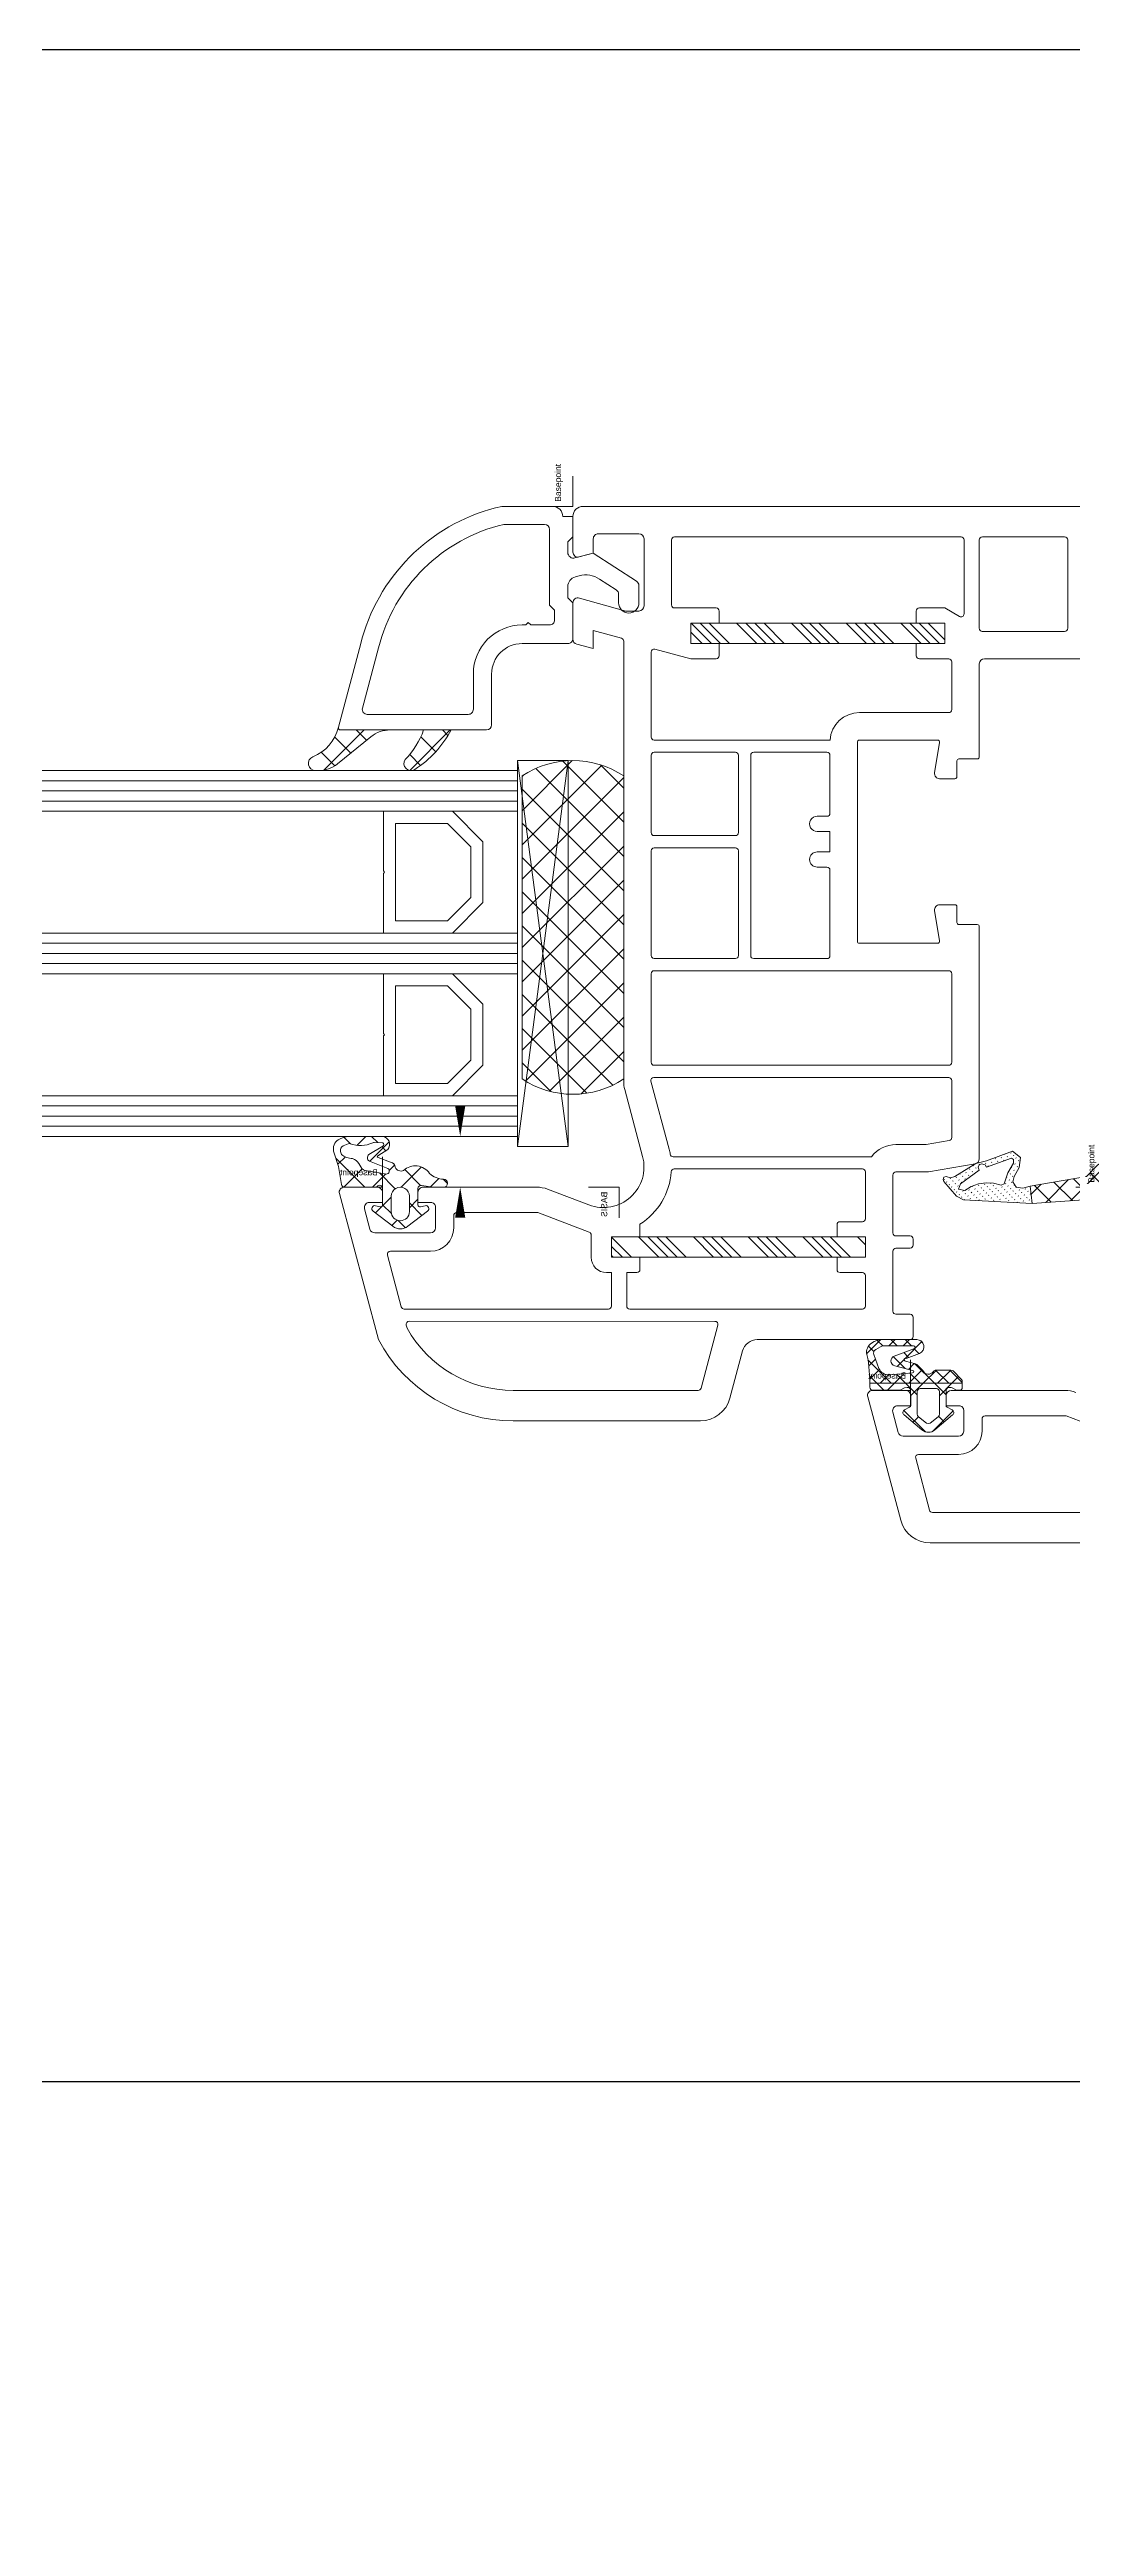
# Model space of a CAD drawing. Header units: millimetres. Extents: x 2258 to 5600, y 711 to 2563.
# Drawn here: x 2882.51 to 2886.4, y 2002.25 to 2011.66 of the extents above; entities that cross this region are included whole.
import ezdxf

# ---------------------------------------------------------------- set-up
doc = ezdxf.new("R2010")
doc.units = ezdxf.units.MM
for name, color, linetype, lineweight in [('PQI-A-IN-ELEV', 245, 'Continuous', 9), ('PQI-A-IN-FURN', 39, 'Continuous', 13), ('PQI-A-WIN', 140, 'Continuous', 13), ('WAL', 7, 'Continuous', 30)]:
    doc.layers.add(name, color=color, linetype=linetype, lineweight=lineweight)
doc.styles.get("Standard").update_dxf_attribs({"font": 'arial.ttf'})
doc.dimstyles.new('SCHUECO', dxfattribs={"dimtxt": 4, "dimasz": 3, "dimexe": 0.18, "dimexo": 0.0625, "dimgap": 2, "dimtad": 0, "dimdec": 0, "dimzin": 0, "dimdsep": 46, "dimtxsty": 'Standard', "dimcen": 0.09, "dimadec": 0, "dimazin": 0, "dimtfac": 1, "dimtdec": 0, "dimtofl": 0, "dimtmove": 0, "dimatfit": 3, "dimfxl": 1, "dimtolj": 1, "dimtzin": 0, "dimarcsym": 0})
pattern_1 = [(135, (-4.599427157802303, -2.000253202709217), (1.414213562373095, 1.414213562373094), []), (44.99999999999997, (-4.599427157802303, -2.000253202709217), (1.414213562373095, -1.414213562373095), [])]

# ---------------------------------------------------------------- blocks, each defined once
blk = doc.blocks.new('BASEPOINT')
for p, q in [((0.0001424139276124947, -6.579969547004794e-08), (0.0001424139276124947, 2.998156919277449)), ((-7.890404418731123e-08, 0.0005381883725030789), (2.956911949821283, 0.0005381883725030789))]:
    blk.add_line(p, q)
blk.add_text('Basepoint', height=0.6).set_placement((0.4501424139276011, 1.169999934200292))
blk = doc.blocks.new('PRJ_INSERT_77_593613123138', base_point=(370.0591615602781, 296.904111493457))
h = blk.add_hatch()
h.set_pattern_fill('ACAD_ISO07W100', color=256, scale=0.1, angle=45, style=0)
h.set_pattern_definition([(45.00000000000001, (96.33290821566521, -202.4814861769743), (0.3535533905932738, -0.3535533905932737), [0.05, -0.3])])
h.paths.add_polyline_path([(370.2626288746902, 307.2572055504933), (370.3826278046902, 306.9672046304934), (371.4626296346902, 306.5772052504933), (372.4226287246902, 306.0372043304934), (372.7726271946902, 306.0272021904933), (372.9026282646902, 306.2272067704934), (372.0326293346902, 308.7072025004933), (372.2526267346902, 308.8172031104933), (372.3726294846903, 309.1872058604933), (372.2526267346902, 309.3972049404933), (372.0326293346902, 309.5072055504933), (371.7226279546902, 309.4172092104934), (370.4026282646902, 311.2372012804934), (369.8526290246903, 311.4372058604934), (369.7226279546902, 310.8272052504934), (370.1226294846903, 310.1872058604934), (370.3826278046902, 309.4872012804933), (370.4926284146902, 308.7372012804933), (370.4526275046902, 307.9872012804933)], flags=16)
h.paths.add_polyline_path([(370.5926268946902, 306.0872073804933), (370.0526297946902, 305.7572055504933), (369.9726279546902, 305.1272006704933), (370.1626265846902, 304.3872028004934), (368.4726279546902, 304.1872058604933), (368.8226264346902, 310.9472079904934), (369.1726287246902, 311.6572070804933), (370.6226294846903, 312.8972049404934), (370.8026297946902, 312.9672046304934), (371.0326293346902, 312.8872028004933), (371.1226294846903, 312.6472049404934), (370.9926284146902, 312.2372012804934), (371.1126273446902, 311.7972064704933), (372.3826278046902, 309.7572055504933), (372.6426299446903, 308.6872058604933), (373.5926268946902, 306.1372028004934), (372.9926284146902, 305.3472018904934), (372.0026267346902, 305.4772067704934), (371.1226294846903, 305.9672046304934)])
h = blk.add_hatch()
h.set_pattern_fill('ANSI37', color=256, scale=0.5, style=0)
h.set_pattern_definition([(45.00000000000001, (96.33290821566521, -202.4814861769743), (1.122532015133644, -1.122532015133644), []), (315, (96.33290821566521, -202.4814861769743), (-1.122532015133644, -1.122532015133644), [])])
edge = h.paths.add_edge_path()
edge.add_arc((364.2139190631738, 297.402952210202), 0.4999999999999765, 120.8947328406612, 276.9882955879087)
edge.add_line((364.2747523546797, 296.9066666969694), (365.8291620202781, 297.0972018904934))
edge.add_line((365.8291620202781, 297.0972018904934), (366.0591615602781, 296.9372058604933))
edge.add_line((366.0591615602781, 296.9372058604933), (366.0591615602781, 295.5872073804933))
edge.add_line((366.0591615602781, 295.5872073804933), (365.9691614102782, 295.3772044804933))
edge.add_line((365.9691614102782, 295.3772044804933), (365.3991617102781, 294.9572025004933))
edge.add_line((365.3991617102781, 294.9572025004933), (365.3091615602781, 294.7272067704934))
edge.add_line((365.3091615602781, 294.7272067704934), (365.3691610302782, 294.5572047904934))
edge.add_line((365.3691610302782, 294.5572047904934), (365.4191621702781, 294.5072055504933))
edge.add_line((365.4191621702781, 294.5072055504933), (367.4191621702781, 292.8372073804933))
edge.add_line((367.4191621702781, 292.8372073804933), (368.6991609502782, 292.8372073804933))
edge.add_line((368.6991609502782, 292.8372073804933), (370.6991609502782, 294.5072055504933))
edge.add_line((370.6991609502782, 294.5072055504933), (370.8091615602781, 294.7272067704934))
edge.add_line((370.8091615602781, 294.7272067704934), (370.7191614102782, 294.9572025004933))
edge.add_line((370.7191614102782, 294.9572025004933), (370.1491617102781, 295.3772044804933))
edge.add_line((370.1491617102781, 295.3772044804933), (370.0591615602781, 295.5872073804933))
edge.add_line((370.0591615602781, 295.5872073804933), (370.0591615602781, 296.9372058604933))
edge.add_line((370.0591615602781, 296.9372058604933), (370.2891611002781, 297.0972018904934))
edge.add_line((370.2891611002781, 297.0972018904934), (371.8341112121234, 296.9078259892771))
edge.add_arc((371.894944577482, 297.404111493457), 0.5000000000000268, 263.0116958858569, 406.2845243053848)
edge.add_line((372.2404834077912, 297.7655017489269), (371.1091608002781, 298.8472018904934))
edge.add_line((371.1091608002781, 298.8472018904934), (370.1626265846902, 304.3872028004934))
edge.add_line((370.1626265846902, 304.3872028004934), (368.4726279546902, 304.1872058604933))
edge.add_line((368.4726279546902, 304.1872058604933), (368.8197329087203, 299.1406875398265))
edge.add_arc((368.3216274998939, 299.0972018904934), 0.4999999999999836, 270, 364.9893918508951, ccw=False)
edge.add_line((368.3216274998939, 298.5972018904934), (365.3291620202781, 298.5972018904934))
edge.add_line((365.3291620202781, 298.5972018904934), (365.1691621702781, 298.5572086004934))
edge.add_line((365.1691621702781, 298.5572086004934), (363.957187878871, 297.8320082659878))
h.paths.add_polyline_path([(369.2591623202782, 296.5972018904934), (369.1491617102781, 296.8372073804933), (368.9591630902781, 296.8972049404933), (367.1591600302781, 296.8972049404933), (366.8591608002781, 296.5972018904934), (366.8591608002781, 294.6072040204933), (366.9691614102782, 294.3772044804933), (367.8691629302782, 293.4972034104933), (368.2491601902781, 293.4972034104933), (369.1491617102781, 294.3772044804933), (369.2591623202782, 294.6072040204933)], flags=16)
for points in [[(370.5926268946902, 306.0872073804933), (370.0526297946902, 305.7572055504933), (369.9726279546902, 305.1272006704933), (370.1626265846902, 304.3872028004934), (368.4726279546902, 304.1872058604933), (368.8226264346902, 310.9472079904934), (369.1726287246902, 311.6572070804933), (370.6226294846903, 312.8972049404934), (370.8026297946902, 312.9672046304934), (371.0326293346902, 312.8872028004933), (371.1226294846903, 312.6472049404934), (370.9926284146902, 312.2372012804934), (371.1126273446902, 311.7972064704933), (372.3826278046902, 309.7572055504933), (372.6426299446903, 308.6872058604933), (373.5926268946902, 306.1372028004934), (372.9926284146902, 305.3472018904934), (372.0026267346902, 305.4772067704934), (371.1226294846903, 305.9672046304934)], [(370.2626288746902, 307.2572055504933), (370.3826278046902, 306.9672046304934), (371.4626296346902, 306.5772052504933), (372.4226287246902, 306.0372043304934), (372.7726271946902, 306.0272021904933), (372.9026282646902, 306.2272067704934), (372.0326293346902, 308.7072025004933), (372.2526267346902, 308.8172031104933), (372.3726294846903, 309.1872058604933), (372.2526267346902, 309.3972049404933), (372.0326293346902, 309.5072055504933), (371.7226279546902, 309.4172092104934), (370.4026282646902, 311.2372012804934), (369.8526290246903, 311.4372058604934), (369.7226279546902, 310.8272052504934), (370.1226294846903, 310.1872058604934), (370.3826278046902, 309.4872012804933), (370.4926284146902, 308.7372012804933), (370.4526275046902, 307.9872012804933)], [(369.2591623202782, 296.5972018904934), (369.1491617102781, 296.8372073804933), (368.9591630902781, 296.8972049404933), (367.1591600302781, 296.8972049404933), (366.8591608002781, 296.5972018904934), (366.8591608002781, 294.6072040204933), (366.9691614102782, 294.3772044804933), (367.8691629302782, 293.4972034104933), (368.2491601902781, 293.4972034104933), (369.1491617102781, 294.3772044804933), (369.2591623202782, 294.6072040204933)]]:
    blk.add_lwpolyline(points, close=True)
blk.add_lwpolyline([(363.957187878871, 297.8320082659878, 0.8104602076721642), (364.2747523546797, 296.9066666969694), (365.8291620202781, 297.0972018904934), (366.0591615602781, 296.9372058604933), (366.0591615602781, 295.5872073804933), (365.9691614102782, 295.3772044804933), (365.3991617102781, 294.9572025004933), (365.3091615602781, 294.7272067704934), (365.3691610302782, 294.5572047904934), (365.4191621702781, 294.5072055504933), (367.4191621702781, 292.8372073804933), (368.6991609502782, 292.8372073804933), (370.6991609502782, 294.5072055504933), (370.8091615602781, 294.7272067704934), (370.7191614102782, 294.9572025004933), (370.1491617102781, 295.3772044804933), (370.0591615602781, 295.5872073804933), (370.0591615602781, 296.9372058604933), (370.2891611002781, 297.0972018904934), (371.8341112121234, 296.9078259892771, 0.7217059250208615), (372.2404834077912, 297.7655017489269), (371.1091608002781, 298.8472018904934), (370.1626265846902, 304.3872028004934), (368.4726279546902, 304.1872058604933), (368.8197329087203, 299.1406875398265, -0.4399552836846325), (368.3216274998939, 298.5972018904934), (365.3291620202781, 298.5972018904934), (365.1691621702781, 298.5572086004934)], format="xyb", close=True)
blk.add_blockref('BASEPOINT', (370.0591615602781, 296.904111493457))
blk = doc.blocks.new('244234EZ')
h = blk.add_hatch()
h.set_pattern_fill('NETZ', color=256, angle=45, style=0)
h.set_pattern_definition([(45, (0.01020141601271446, -1.498066991095954), (-0.7071067811865475, 0.7071067811865476), []), (135, (0.01020141601271446, -1.498066991095954), (-0.7071067811865476, -0.7071067811865475), [])])
h.paths.add_polyline_path([(4.008078502913222, 0.7015572627653923, -0.04835307895780901), (4.303823118820566, 3.532424224166834, 0.3319211071679742), (3.845955810543963, 4.662804514641349, 0.1614346972429617), (2.779686889645509, 5.001498133415765), (-0.6049478013112477, 5.001498133415764, 0.8315432364911673), (-0.8560341563469525, 3.648078988526671), (0.43162628173537, 3.153275400871819, -1.190626430510797), (0.5034884964394981, 2.88506940612011), (-0.4655004301875263, 2.625441762988365, 0.1296938749465605), (-0.5983473197203235, 2.549425338780542), (-1.20320037842088, 1.95383349108178, -0.6014879446624487), (-2.236571083833349, 1.864532395719669, 0.254498919795523), (-2.488499425651867, 2.001640413975412), (-3.957449179689695, 2.001624018348985, 0.1989094666118807), (-4.169577865607145, 1.913756052723637), (-4.994269180354968, 1.089064737975818, 0.1989123673796596), (-5.082137145999006, 0.8769327036198491), (-5.082137145999006, 0.7015447420383105)])
h.paths.add_polyline_path([(-0.1904933190871827, 1.719282615234464, -0.9176289392039193), (-0.19180589099426, 1.958971851091358), (1.570990037036942, 2.431272729874328, 0.7332383087249621), (1.612600442385188, 3.38408464420482), (-0.3194380188017371, 4.087288767571037, -1), (-0.2680883789091605, 4.378243357414789), (2.713463470503889, 4.377261227260397, -0.1340649279655961), (2.967535276667598, 4.307800217017941), (3.436031043195062, 4.031149930478546, -0.3557455022548623), (3.622162780758802, 3.527220637077858), (3.116654357907226, 2.175391108269227, -0.3353238355422854), (2.094986877438471, 1.535178095573969)], flags=16)
h = blk.add_hatch()
h.set_pattern_fill('NETZ', color=256, scale=2, angle=45, style=0)
h.set_pattern_definition([(45, (0.01020141601271446, -1.498066991095954), (-1.414213562373095, 1.414213562373095), []), (135, (0.01020141601271446, -1.498066991095954), (-1.414213562373095, -1.414213562373095), [])])
h.paths.add_polyline_path([(-5.082137145999006, 0.7015447420383105), (-5.082137145999004, 0.3112281275693158, 0.414213562373093), (-4.782330741885235, 0.01142172345554715), (-4.522599543124663, 0.01142172345554759), (-4.093796888527556, 0.2589747010733834, -0.1656801520669596), (-3.90396698270975, 0.296506003881801), (-3.740147452957411, 0.2745578532527244, -0.3757213696858283), (-3.479984788897567, -0.02278536033250367), (-3.479984788897565, -1.479957190332012, -0.2775501483931132), (-3.586238477402083, -1.65662532294509), (-4.07801553195808, -1.917579487461596, 0.5282092505925277), (-4.132923528191617, -2.410109730864405), (-2.393213548663183, -3.887433140998303, 0.3639584187452207), (-1.107596206292547, -3.887404740529248), (0.6502478399991928, -2.41239478329808, 0.5319777725554488), (0.5980307430605157, -1.917579487461598), (0.1062536885045181, -1.656625322945092, -0.2775501483931129), (-2.498001805406602e-16, -1.479957190332014), (-2.220446049250313e-16, 2.220446049250313e-16, -0.4537526242641983), (0.3398076201840398, 0.2973471933200025), (0.6100213742227064, 0.2611720864721001), (1.042437829558313, 0.01149901148442223), (3.710274358402263, 0.01134541035774284, 0.4227629273518383), (4.010165112804111, 0.3200571767091462, -0.006466251622778426), (4.008078502913222, 0.7015572627653923)])
h.paths.add_polyline_path([(-0.6398458862333795, -0.1163721789262142), (-0.6398458862333791, -2.328241489778694, -0.2217106168363308), (-0.7470235825400097, -2.558066551942032), (-1.418484304433663, -3.121419399609839, -0.3639357920318566), (-2.061189157707833, -3.121419399423907), (-2.732619361801749, -2.558092156067455, -0.2217106168363313), (-2.839797058108379, -2.328267093904119), (-2.839797058108379, -0.1161427283123513, -0.4142135610069876), (-2.539780287082981, 0.1838740413137141), (-0.9400615657120271, 0.1838740413137134, -0.4144359924756376)], flags=16)
blk.add_line((4.008078502913222, 0.7015572627653923), (-5.082137145999006, 0.7015447420383105))
for points in [[(0.5980307430605163, -1.917579487461598), (0.106253688504518, -1.656625322945092, -0.2775501483931128), (-2.532696274926138e-16, -1.479957190332014), (-2.237793284010081e-16, 0, -0.4537526242641983), (0.3398076201840396, 0.2973471933200025), (0.6100213742227064, 0.2611720864720999), (1.042437829558313, 0.01149901148442201), (3.710274358402264, 0.01134541035774284, 0.4227629273518251), (4.010165112804111, 0.320057176709134, -0.05483647592727152), (4.303823118820558, 3.532424224166802, 0.3319211071679828), (3.845955810543964, 4.662804514641348, 0.1614346972429613), (2.779686889645514, 5.001498133415765), (-0.6049490356474414, 5.001498133415764, 0.8315411525140167), (-0.8560362243681455, 3.648079783196039), (0.4316262817353702, 3.153275400871819, -1.190626430510805), (0.503488496439497, 2.88506940612011), (-0.4655004301875271, 2.625441762988365, 0.1296938749465612), (-0.5983473197203246, 2.549425338780541), (-1.20320037842088, 1.95383349108178, -0.6014879446624485), (-2.236571083833349, 1.864532395719669, 0.2544989197955225), (-2.488499425651866, 2.001640413975412), (-3.957449179689696, 2.001624018348985, 0.198909466611881), (-4.169577865607146, 1.913756052723636), (-4.99426918035497, 1.089064737975816, 0.1989123673796582), (-5.082137145999006, 0.8769327036198482), (-5.082137145999004, 0.3112281275693167, 0.4142135623730955), (-4.782330741885233, 0.01142172345554715), (-4.522599543124662, 0.01142172345554737), (-4.093796888527556, 0.2589747010733832, -0.1656801520669623), (-3.903966982709747, 0.2965060038818006), (-3.740147452957409, 0.2745578532527242, -0.375721369685827), (-3.479984788897567, -0.02278536033250411), (-3.479984788897565, -1.479957190332013, -0.2775501483931143), (-3.586238477402084, -1.65662532294509), (-4.078015531958083, -1.917579487461597, 0.5319777725554453), (-4.130232628896758, -2.412394783298078), (-2.393213548663189, -3.887433140998297, 0.363945910752088), (-1.107630052569438, -3.887433140998297), (0.6502478399991929, -2.41239478329808, 0.5319777725554476)], [(-0.2680883789091604, 4.378243357414789, 0.9999999999999986), (-0.3194380188017389, 4.087288767571038), (1.612600442385188, 3.38408464420482, -0.7332383087249624), (1.570990037036942, 2.431272729874328), (-0.191805890994261, 1.958971851091358, 0.9176289392038998), (-0.1904933190871827, 1.719282615234464), (2.094986877438495, 1.535178095573968, 0.3353238355422945), (3.116654357907246, 2.17539110826928), (3.622162780758808, 3.527220637077873, 0.3557455022548545), (3.436031043195058, 4.031149930478548), (2.96753527666759, 4.307800217017945, 0.1340649279655952), (2.713463470503881, 4.377261227260397)], [(-2.73261936180175, -2.558092156067455), (-2.061202087405254, -3.121408551459724, 0.3639549067525167), (-1.41847137451463, -3.121408551459724), (-0.7470235825400102, -2.558066551942032, 0.2217106168363309), (-0.6398458862333791, -2.328241489778695), (-0.6398458862333795, -0.1161137516550361, 0.4139911672486105), (-0.939864196780254, 0.1838740413137134), (-2.53980926513963, 0.1838740413137141, 0.4141569862246464), (-2.839797058108379, -0.1161137516550361), (-2.839797058108379, -2.328267093904119, 0.2217106168363308)]]:
    blk.add_lwpolyline(points, format="xyb", close=True)
blk.add_blockref('BASEPOINT', (8.881784197001252e-15, -8.881784197001252e-16))
blk = doc.blocks.new('PRJ_INSERT_75_593613123141', base_point=(8.881784197001252e-15, -8.881784197001252e-16))
blk.add_blockref('244234EZ', (0, 0))
blk = doc.blocks.new('*X42')
for p, q in [((31.19993464295712, -72.6786784701504), (31.97808007457636, -71.90053303853117)), ((32.67215374721784, -73.90053303853122), (34.67215374721786, -71.9005330385312)), ((33.5701797472178, -73.90053303853122), (35.57017974721782, -71.9005330385312)), ((34.46820574721787, -73.90053303853122), (36.46820574721791, -71.9005330385312)), ((35.36623374721781, -73.90053303853122), (37.36623374721785, -71.9005330385312)), ((38.06030741985939, -73.90053303853117), (40.06030741985934, -71.9005330385312)), ((38.95833341985932, -73.9005330385312), (40.95833341985929, -71.9005330385312)), ((39.85635941985942, -73.90053303853117), (41.85635941985938, -71.9005330385312)), ((40.75438741985936, -73.90053303853117), (42.75438741985934, -71.9005330385312)), ((43.44846109250081, -73.9005330385312), (45.44846109250085, -71.90053303853117)), ((44.34648709250078, -73.9005330385312), (46.34648709250081, -71.90053303853117)), ((45.24451309250085, -73.9005330385312), (47.24451309250087, -71.90053303853117)), ((46.14254109250079, -73.9005330385312), (48.14254109250082, -71.90053303853117)), ((48.83661476514236, -73.9005330385312), (50.83661476514234, -71.90053303853122)), ((49.73464076514229, -73.90053303853122), (51.73464076514229, -71.90053303853122)), ((50.6326667651424, -73.9005330385312), (52.63266676514238, -71.90053303853122)), ((51.53069476514231, -73.90053303853122), (53.53069476514233, -71.90053303853122)), ((54.22476843778382, -73.90053303853122), (56.19992510621398, -71.92537637010105)), ((55.12279443778377, -73.90053303853122), (56.19992510621395, -72.82340237010098)), ((56.02082043778384, -73.90053303853122), (56.19992510621395, -73.72142837010112))]:
    blk.add_line(p, q)
blk = doc.blocks.new('*X43')
for p, q in [((23.39988581483212, -13.12680322657752), (25.02614989936285, -11.50053914204682)), ((23.92417589936278, -13.50053914204682), (25.92417589936281, -11.50053914204682)), ((24.82220189936285, -13.50053914204682), (26.82220189936288, -11.50053914204682)), ((25.72022989936281, -13.50053914204682), (27.72022989936284, -11.50053914204682)), ((28.41430357200433, -13.50053914204685), (30.41430357200435, -11.50053914204682)), ((29.3123295720043, -13.50053914204685), (31.31232957200428, -11.50053914204685)), ((30.21035557200438, -13.50053914204685), (32.21035557200437, -11.50053914204682)), ((31.10838357200433, -13.50053914204685), (33.1083835720043, -11.50053914204685)), ((33.80245724464581, -13.50053914204682), (35.80245724464584, -11.50053914204682)), ((34.70048324464577, -13.50053914204682), (36.7004832446458, -11.50053914204682)), ((35.59850924464585, -13.50053914204682), (37.59850924464587, -11.50053914204682)), ((36.49653724464579, -13.50053914204682), (38.49653724464583, -11.50053914204682)), ((39.19061091728729, -13.50053914204682), (41.19061091728729, -11.50053914204679)), ((40.08863691728726, -13.50053914204682), (42.08863691728722, -11.50053914204682)), ((40.98666291728732, -13.50053914204682), (42.98666291728733, -11.50053914204679)), ((41.88469091728729, -13.50053914204682), (43.88469091728725, -11.50053914204682)), ((44.57876458992878, -13.50053914204682), (46.57876458992881, -11.50053914204682)), ((45.47679058992874, -13.50053914204682), (47.47679058992878, -11.50053914204682)), ((46.37481658992881, -13.50053914204682), (48.37481658992886, -11.50053914204682)), ((47.27284458992878, -13.50053914204682), (48.39987818543757, -12.37350554653801))]:
    blk.add_line(p, q)
blk = doc.blocks.new('*X44')
for p, q in [((54.99985186402648, -31.087261134794), (61.00601975375861, -25.08109324506187)), ((54.99985186402648, -27.71966508939307), (57.27450227647316, -25.44501467694639)), ((54.99985186402648, -34.45485718019493), (63.6577245844264, -25.79698445979503)), ((64.99985186402648, -36.6914874554182), (54.99985186402648, -26.69148745541818)), ((64.99985186402648, -33.32389141001726), (57.15847075292793, -25.48251029891871)), ((64.99985186402648, -29.95629536461633), (60.06881868517122, -25.02526218576104)), ((64.99985186402648, -26.5886993192154), (64.83690520496697, -26.42575266015587)), ((54.99985186402648, -37.82245322559585), (64.99985186402648, -27.82245322559587)), ((64.99985186402648, -40.05908350081911), (54.99985186402648, -30.05908350081912)), ((54.99985186402648, -41.19004927099679), (64.99985186402648, -31.1900492709968)), ((64.99985186402648, -43.42667954622004), (54.99985186402648, -33.42667954622005)), ((54.99985186402648, -44.55764531639772), (64.99985186402648, -34.55764531639772)), ((64.99985186402648, -46.794275591621), (54.99985186402648, -36.79427559162097)), ((54.99985186402648, -47.92524136179865), (64.99985186402648, -37.92524136179866)), ((64.99985186402648, -50.16187163702193), (54.99985186402648, -40.1618716370219)), ((54.99985186402648, -51.29283740719959), (64.99985186402648, -41.29283740719959)), ((64.99985186402648, -53.52946768242285), (54.99985186402648, -43.52946768242285)), ((54.99985186402648, -54.6604334526005), (64.99985186402648, -44.66043345260053)), ((64.66525748148851, -56.56246934528583), (54.99985186402648, -46.89706372782377)), ((56.06869944130799, -56.95918192071993), (64.99985186402648, -48.02802949800145)), ((62.29639050405407, -57.56119841325233), (54.99985186402648, -50.26465977322471)), ((58.64072724525436, -57.75475016217449), (64.99985186402648, -51.39562554340239)), ((59.1885293800865, -57.82093333468568), (54.99985186402647, -53.63225581862565)), ((62.16959604598446, -57.59347740684532), (64.99985186402645, -54.76322158880331))]:
    blk.add_line(p, q)
blk = doc.blocks.new('*D23')
at = {"transparency": 16777216}
for p, q in [((-7.659992128961447, 7.995191593500297), (-7.659992128961446, 10.9951915935003)), ((0.3030575015326353, 4.995191593500294), (-7.839992128961448, 4.995191593500297)), ((-6.081994441510801, -0.00474737134345558), (-7.839992128961448, -0.004747371343455081)), ((-7.659992128961449, -3.004747371343455), (-7.65999212896145, -6.004747371343456))]:
    blk.add_line(p, q, dxfattribs=at)
for p in [(0.3655575015326353, 4.995191593500294), (-7.659992128961449, -0.004747371343455133), (-6.019494441510801, -0.004747371343455598)]:
    blk.add_point(p, dxfattribs=at)
for points in [[(-8.159992128961447, 7.995191593500297), (-7.159992128961447, 7.995191593500297), (-7.659992128961448, 4.995191593500297)], [(-8.159992128961449, -3.004747371343455), (-7.159992128961449, -3.004747371343455), (-7.659992128961449, -0.004747371343455133)]]:
    blk.add_solid(points, dxfattribs=at)
at = {"transparency": 16777216, "insert": (-7.659992128961449, -8.671414038010123), "char_height": 2, "attachment_point": 5, "rotation": 90}
blk.add_mtext('\\A1;5', dxfattribs=at)
blk = doc.blocks.new('PRJ_INSERT_79_593613123136', base_point=(-0.0001424139276124947, 6.579969635822636e-08))
h = blk.add_hatch()
h.set_pattern_fill('NETZ', color=256, scale=2, angle=-135, style=0)
h.set_pattern_definition(pattern_1)
edge = h.paths.add_edge_path()
edge.add_arc((-25.2986551748821, 25.33685661379517), 0.7009491730178186, 21.51182172263535, 179.9580202232992)
edge.add_line((-25.99960415975543, 25.33737018892023), (-25.99960415975543, 25.04407319476772))
edge.add_arc((-22.99300567432547, 25.04730335869381), 3.006600220606113, 180.0615561704665, 218.4438120667934)
edge.add_line((-25.34782986281486, 23.17795910793259), (-22.66887832759071, 19.87456954780984))
edge.add_arc((-24.99886901093642, 17.98482262943097), 3.000000000000037, 9.094947017729282e-13, 39.0438988427839, ccw=False)
edge.add_line((-21.99886901093638, 17.98482262943102), (-21.99960415975543, 22.89588363291494))
edge.add_arc((-21.80286819986766, 22.89686949340595), 0.1967384299873035, 73.53864963038978, 180.2871115812252, ccw=False)
edge.add_arc((-20.77735667004206, 27.1363973986147), 4.165315481917134, 201.7354703606924, 256.536940679372, ccw=False)
h = blk.add_hatch()
h.set_pattern_fill('NETZ', color=256, scale=2, angle=-135, style=0)
h.set_pattern_definition(pattern_1)
edge = h.paths.add_edge_path()
edge.add_arc((-25.29884118967663, 15.92990097243664), 0.6999557455590304, 57.98631243675442, 211.9210534334455, ccw=False)
edge.add_arc((-19.3226781381968, 22.23154655800048), 8.000000000000085, 225.5218146126667, 250.4566767224353)
edge.add_line((-21.99883435313792, 14.69243600613606), (-21.99883435313792, 11.99243600613607))
edge.add_arc((-17.18761768759084, 21.15341065885029), 10.347524457111, 212.7227798498215, 242.2921684265773, ccw=False)
for points in [[(-24.64653276932265, 25.5938899021485, 0.8276115379937076), (-25.99960415975543, 25.33737018892023), (-25.99960415975543, 25.04407319476772, 0.1690577026555226), (-25.34782986281486, 23.17795910793259), (-22.66887832759071, 19.87456954780984, -0.172028633719733), (-21.99886901093638, 17.98482262943102), (-21.99960415975543, 22.89588363291494, -0.502665873903851), (-21.74711872695017, 23.08554383215738, -0.2437805197364005)], [(-2.9996041597554, -0.0002532027091888267), (-0.9996041597554282, -0.0002532027091888267), (-0.9996041597554282, 0.9997467972908112, 0.4142135623730953), (0.0003958402445718434, 1.999746797290811), (0.0003958402445718434, 6.99968576213459, 0.2754497923217082), (-12.95498746053668, 20.72978830119703), (-13.4987801833969, 20.87547921919773), (-21.74711872695017, 23.08554383215738, 0.4908735731119964), (-21.99960363186992, 22.89235716621636), (-21.99960415975543, 8.498831269947061, 0.4134286014123665), (-21.49878018514605, 7.99883126994709), (-16.49917691366168, 7.99895334025959, -0.4140724336333067), (-13.4993600191304, 4.99901437541584), (-13.4997262300679, 0.4997467972908396, 0.4145422967863972), (-12.99972623005545, -0.0002532027091888267), (-9.4996041597554, -0.0002532027091888267), (-8.999604159755428, 0.4997467972908112), (-7.900301253550346, 0.4997467972908112, -0.3394542588633756), (-6.934375427261251, -0.2414341576066761), (-6.833775398766115, -0.616878575193482, -0.2125565616700221), (-7.151913544625224, -2.625523775487352), (-8.221519635700396, -4.272572720216715, -0.2539676464749438), (-8.64085491967311, -4.500253202709189), (-9.4996041597554, -4.500253202709189, 0.9999999999999998), (-9.499604159755428, -6.500253202709189), (-7.793416178963419, -6.500253202709189, 0.2539676464749436), (-7.374080894990705, -6.272572720216715), (-4.599604159755422, -2.000253202709189), (-5.080515119112796, -0.2054690684707623, -0.4931454260313039), (-4.539383952963, 0.4997467972908112), (-3.499604159755428, 0.4997467972908112)], [(-11.42529910746382, 4.398301554569116), (-11.67521772063223, 4.648220167737549), (-11.67518934724402, 4.99681561511963, 0.4143806464059874), (-16.47699159288866, 9.798953292317549), (-19.97463643905309, 9.798867893821665, -0.4142192835227657), (-20.47464864704703, 10.29886545226626), (-20.47469716813362, 20.23598399228959, -0.4931444461757075), (-19.84529152645141, 20.71895038669777), (-13.92035110165813, 19.13141841279122, -0.2806694375655193), (-1.775433314866724, 6.796828412494932), (-1.775433314866724, 2.799947168277612, -0.4141795785361847), (-2.27537530013138, 2.299947171643282), (-9.721617126769878, 2.299083188139662), (-10.22101444201963, 1.799746797290851), (-11.17540886933981, 1.799746797290823, -0.4142374021652741), (-11.67540886768362, 2.299787494018688), (-11.67525840742312, 4.148342254609815)], [(-25.89294784582112, 15.55979919337321, -0.7949711117343725), (-24.92777936059083, 16.52340848269796, 0.1092301940154678), (-21.99883435313792, 14.69243600613606), (-21.99883435313792, 11.99243600613607, -0.1297415055080829)]]:
    blk.add_lwpolyline(points, format="xyb", close=True)
blk.add_blockref('BASEPOINT', (-0.0001424139276124947, 6.579969635822636e-08))
blk = doc.blocks.new('BASIS')
for q in [(0, 2.998156985077132), (3, 0)]:
    blk.add_line((0, 0), q)
blk.add_text('BASIS', height=0.6).set_placement((0.45, 1.17))
blk = doc.blocks.new('GLASDATABASE7')
for p, q in [((-35, 0), (-35, 60)), ((-34, 0), (-34, 60)), ((-33, 0), (-33, 60)), ((-19, 0), (-19, 60)), ((-18, 0), (-18, 60)), ((-17, 0), (-17, 60)), ((-3, 0), (-3, 60)), ((-2, 0), (-2, 60)), ((-1, 0), (-1, 60)), ((1, 0), (-37, -5)), ((1, -5), (-37, 0))]:
    blk.add_line(p, q)
for points in [[(-32, 0), (-32, 60), (-36, 60), (-36, 0)], [(-32, 13.2), (-26.12, 13.2), (-26, 13.1), (-25.88, 13.2), (-20, 13.2), (-20, 60), (-32, 60)], [(-16, 0), (-16, 60), (-20, 60), (-20, 0)], [(-16, 13.2), (-10.12, 13.2), (-10, 13.1), (-9.879999999999999, 13.2), (-4, 13.2), (-4, 60), (-16, 60)], [(0, 0), (0, 60), (-4, 60), (-4, 0)], [(-21.2, 12), (-21.2, 6.897056274847714), (-23.49705627484771, 4.6), (-28.50294372515229, 4.6), (-30.8, 6.897056274847714), (-30.8, 12)], [(-5.2, 12), (-5.2, 6.897056274847714), (-7.497056274847714, 4.6), (-12.50294372515229, 4.6), (-14.8, 6.897056274847714), (-14.8, 12)], [(-20, 6.4), (-23, 3.4), (-29, 3.4), (-32, 6.4), (-32, 0), (-20, 0)], [(-4, 6.4), (-7, 3.4), (-13, 3.4), (-16, 6.4), (-16, 0), (-4, 0)], [(1, 0), (1, -5), (-37, -5), (-37, 0)], [(0, 0), (0, 0)], [(0, 0), (0, 0)]]:
    blk.add_lwpolyline(points, close=True)
blk.add_blockref('BASIS', (5, -10))
blk = doc.blocks.new('PRJ_INSERT_80_593613123133', base_point=(-0.0001424139276196001, -0.004747371343455598))
h = blk.add_hatch()
h.set_pattern_fill('NETZ', color=256, scale=2, angle=45, style=0)
h.set_pattern_definition([(45, (-0.01389161445933955, -1.505601863530956), (-1.414213562373095, 1.414213562373095), []), (135, (-0.01389161445933955, -1.505601863530956), (-1.414213562373095, -1.414213562373095), [])])
edge = h.paths.add_edge_path()
edge.add_line((-0.0240104108701189, -0.1176216631265561), (-0.02389214782785132, -1.751249792745625))
edge.add_arc((0.176107851648112, -1.75123531416989), 0.2000000000000078, 180.0041478063841, 284.6764953794309)
edge.add_line((0.2267800752628091, -1.944709668423684), (0.6662781662196124, -1.829602187491183))
edge.add_arc((0.7353653404599072, -2.121538759978421), 0.3000000000000194, -52.53205809224312, 103.31418005131201, ccw=False)
edge.add_line((0.9178605716399488, -2.359646908928653), (-1.032212942825495, -3.85425815348097))
edge.add_arc((-1.764438559540167, -2.898896826528244), 1.203690001125745, 232.53205809223311, 307.467941905729, ccw=False)
edge.add_line((-2.496664176288846, -3.854258153455021), (-4.446737690726678, -2.359646908923963))
edge.add_arc((-4.264242459540242, -2.121538759978421), 0.3000000000000488, 76.68581994565773, 232.5320580907248, ccw=False)
edge.add_line((-4.1951552852845, -1.829602187494856), (-3.754900199323771, -1.945429745507347))
edge.add_arc((-3.704013472912607, -1.752011698068372), 0.1999999999999996, 255.2599722088741, 359.995858140213)
edge.add_line((-3.50401347343518, -1.752026155886369), (-3.50389584668028, -0.1248545592313093))
edge.add_arc((-3.803895845896363, -0.1248328725041574), 0.2999999999999975, 359.9958581402137, 459.1023245148401)
edge.add_line((-3.851355283976659, 0.1713893443147754), (-4.950727937464706, -0.004747371343256646))
edge.add_line((-4.950727937464762, -0.004747371343455598), (-6.019494441510773, -0.004747371343455598))
edge.add_arc((-6.019494441510801, 0.3901827702591163), 0.3949301416024085, 90.86448907829413, 270, ccw=False)
edge.add_arc((-6.056325811742113, 2.831071823694401), 2.046236776290232, 270.8644890782956, 313.733955939445)
edge.add_arc((-3.235014049410665, 0.3910060758626059), 1.703948823724965, 47.60407214988021, 145.64615927907, ccw=False)
edge.add_arc((-1.818596038702026, 2.185603647068319), 0.5992585253156713, 243.4847385784447, 336.7256777994012)
edge.add_arc((-0.6937920954793526, 1.889229801669899), 0.5773938121432611, 101.3565231042486, 174.0765815545262, ccw=False)
edge.add_line((-0.807488696739938, 2.455318749771777), (0.4321151604429616, 2.91258050951609))
edge.add_arc((0.4042534404612752, 3.008796542204436), 0.1001688593658202, 286.1496740795777, 418.7666157249806)
edge.add_line((0.4561935295836292, 3.094447155328908), (-0.5301651129944958, 3.688188095422895))
edge.add_arc((0.08463363531393497, 4.198628143283713), 0.7990785589550591, 94.5471078223564, 219.7013401903247, ccw=False)
edge.add_line((0.02128370902698862, 4.995191593500294), (3.273977838970836, 4.995191593500294))
edge.add_arc((3.190313730691287, 2.884058543274023), 2.112790202261629, 57.025055787439385, 87.73055840337202, ccw=False)
edge.add_arc((3.811591897999278, 3.784437519225321), 1.019785715748104, -14.620117531584583, 58.775147166172076, ccw=False)
edge.add_line((4.798357569195446, 3.527034302087941), (4.309732996441539, 2.034955997797177))
edge.add_line((4.309732996441539, 2.034955997797397), (4.03074818194969, 0.2489522450542268))
edge.add_arc((3.73434259077726, 0.2952526286567263), 0.3000000000000048, 270, 351.12179201912636, ccw=False)
edge.add_line((3.73434259077726, -0.004747371343455598), (0.6691997514491135, -0.004747371343455598))
edge.add_arc((0.6660394447463887, 0.1952276582528611), 0.2000000000012296, 218.7302940812033, 270.90539886077505, ccw=False)
edge.add_arc((0.2759895883438048, -0.1175999452630094), 0.3000000000000096, 38.73029408120549, 180.004147806382)
edge = h.paths.add_edge_path(flags=16)
edge.add_line((-2.664434219540112, -0.9045969161272751), (-2.664434219540055, -2.403154883810842))
edge.add_arc((-1.764424589540113, -2.403154883820207), 0.9000096299999143, 179.9999999994043, 359.9999999994042)
edge.add_line((-0.8644149595402268, -2.403154883829529), (-0.8644149595402268, -0.9045969161273746))
edge.add_arc((-1.764424589540113, -0.9045969161272751), 0.9000096299999569, 359.999999999996, 539.9999999999959)
edge = h.paths.add_edge_path(flags=16)
edge.add_line((-0.3894343082299656, 1.287793481836616), (1.514444910504039, 1.59245111498474))
edge.add_arc((1.441464115708982, 2.388690849935756), 0.7995773332978271, 275.2369160763339, 330.0179049878408)
edge.add_line((2.134043299175914, 1.989118595453419), (2.334665857769664, 2.336576481195607))
edge.add_arc((3.200735669359688, 1.836488610403649), 1.000082395135983, 105.00125677328151, 149.9969123307154, ccw=False)
edge.add_arc((2.817837540776395, 4.784741049308195), 1.986129615232382, 273.5805314967321, 307.4968943447179)
edge.add_line((4.026831232525524, 3.208972950311818), (4.116453730084118, 3.520914097162404))
edge.add_arc((3.714071713722888, 3.658630433182452), 0.4252964569540799, 341.1063499677235, 429.1150177702562)
edge.add_line((3.865686975933727, 4.055984039636769), (3.360857569195446, 4.277376194330373))
edge.add_arc((3.279889148906364, 3.989518184018834), 0.2990286260288841, 74.2898211115462, 111.3312844558565)
edge.add_arc((2.169077541172896, 6.941476150272592), 2.855035152545496, 244.8656263946021, 290.5467696793404, ccw=False)
edge.add_arc((0.7969451800828438, 4.101175200592252), 0.3012688786273377, 58.03832915147904, 89.68804039216)
edge.add_line((0.7985854973570667, 4.402439613672414), (-0.04200211860974434, 4.361434002252736))
edge.add_arc((0.03461850688779577, 4.18942321770669), 0.1883040898435154, 114.0101430210588, 244.9205428975376)
edge.add_line((-0.04519883491832388, 4.018872280450978), (1.321959101177868, 3.195910473200001))
edge.add_arc((1.117509373383996, 2.893382174622047), 0.3651343076671621, -64.05102949447428, 55.949028899594225, ccw=False)
edge.add_line((1.277281366802868, 2.565059204431691), (-0.5472955536418169, 1.818419016736229))
edge.add_arc((-0.3934616876832706, 1.57538998515588), 0.2876247007937646, 122.3332194484655, 270.8022933547232)
for points in [[(-2.496664176288846, -3.854258153455021, 0.339142292364), (-1.032212942825481, -3.854258153480941), (0.9178605716399488, -2.359646908928653, 0.8086737724611405), (0.6662781662196267, -1.829602187491219), (0.2267800752628091, -1.944709668423684, -0.4913693427341452), (-0.02389214782783711, -1.751249792745512), (-0.0240104108701189, -0.1176216631265561, -0.708523374386479), (0.5100195021847185, 0.07009661684605817, 0.2316730953534543), (0.6691997514491277, -0.004747371343455598), (3.73434259077726, -0.004747371343455598, 0.3695233403091967), (4.030748181949662, 0.2489522450541699), (4.309732996441539, 2.034955997797397), (4.798357569195446, 3.527034302087941, 0.3316638372042809), (4.340246759869274, 4.656496544214406, 0.1347854679543906), (3.273977838970836, 4.995191593500294), (0.02128370902698862, 4.995191593500294, 0.6077360405967449), (-0.5301651129944958, 3.688188095422902), (0.4561935295836292, 3.094447155328908, -0.6532414826529297), (0.4321151604430042, 2.912580509515919), (-0.807488696739938, 2.455318749771777, 0.3283967986449405), (-1.26810304024059, 1.948816318842091, -0.4308798185662256), (-2.086126721881215, 1.649377842279591, 0.4559480533225359), (-4.641740328993137, 1.352547946092727, -0.1892659076963614), (-6.025452992789724, 0.785067959159278, 0.9924842238198461), (-6.019494441510801, -0.004747371343455598), (-4.950727937464762, -0.004747371343455598), (-3.851355283976659, 0.1713893443147754, -0.4615697110583747), (-3.50389584668028, -0.1248545592313803), (-3.50401347343518, -1.752026155886369, -0.4917135655221725), (-3.754900199323743, -1.945429745507454), (-4.1951552852845, -1.829602187494856, 0.8086737724720517), (-4.44673769072665, -2.359646908923878)], [(-0.3894343082299656, 1.287793481836616), (1.514444910504039, 1.592451114984669, 0.2436858438149983), (2.134043299175914, 1.989118595453419), (2.334665857769664, 2.336576481195607, -0.1988926612234861), (2.941874109722789, 2.802488346429982, 0.1490779346963349), (4.026831232525524, 3.208972950311818), (4.116453730084118, 3.520914097162404, 0.404070220630384), (3.865686975933727, 4.055984039636769), (3.360857569195446, 4.277376194330373, 0.1630460638099448), (3.171114527203258, 4.268061180444874, -0.2020038447891081), (0.9564224114195667, 4.356772442194142, 0.1389825561770618), (0.7985854973570667, 4.402439613672414), (-0.04200211860973013, 4.361434002252736, 0.6426690475485356), (-0.04519883491832388, 4.018872280450978), (1.321959101177868, 3.195910473200001, -0.577350608912599), (1.277281366802868, 2.565059204431691), (-0.5472955536417885, 1.818419016736243, 0.7567679501140765)], [(-2.664434219540112, -0.9045969161272751), (-2.664434219539999, -2.403154883810657, 0.9999999999999997), (-0.8644149595402268, -2.403154883829529), (-0.8644149595402268, -0.9045969161272751, 1)]]:
    blk.add_lwpolyline(points, format="xyb", close=True)
blk.add_blockref('BASEPOINT', (-0.0001424139276196001, -0.004747371343455598))
dim = blk.add_linear_dim(base=(-7.659992128961449, -0.004747371343455133), p1=(0.3655575015326353, 4.995191593500294), p2=(-6.019494441510801, -0.004747371343455598), angle=90, dimstyle='SCHUECO')
dim.commit()
dim.dimension.update_dxf_attribs({"geometry": '*D23', "text_midpoint": (-7.659992128961449, -8.671414038010123)})
blk = doc.blocks.new('w2')
at = {"ltscale": 1000}
for points in [[(-870.5489044485585, 46.99998422237695), (-791.8881364164845, 46.9999842223624, -0.3394333461670923), (-788.9903090296284, 44.77642781825853), (-785.73554830793, 32.62937886806321, -0.493223976404831), (-786.2184584734932, 31.99998422237695), (-789.4684584436909, 31.99998422237695, -0.4144957323922471), (-789.9684586821095, 32.4999690780387), (-789.9684586821168, 33.49996907802415), (-788.6909926233784, 33.4999690780387, 0.4929271850924089), (-788.2079603968232, 34.12937886807777), (-788.7439711390034, 36.12937886806321, 0.3395374030776357), (-789.2268812952534, 36.49996907802415), (-794.6909923849598, 36.49996907802415, 0.4140795445854265), (-795.1909923849598, 35.99996907802415), (-795.1909923849598, 33.94491536708665, 0.4143168794731101), (-794.7460460958973, 33.4999690780387), (-793.4684586821095, 33.49996907802415), (-793.4684586821095, 32.4999690780387, -0.4141201211793136), (-793.9684582052723, 31.99998422237695), (-805.1679783221989, 31.99998422237695, -0.09100544918140649), (-806.2331249251656, 32.19542585065938)], [(-808.4684605894654, -40.00001482394873), (-797.2184567747609, -40.00001482394873, 0.4141852284235096), (-796.7184567747609, -39.50001482394873), (-796.7184567747609, -30.35000566867529, -0.4141729218234941), (-796.5183835325734, -30.15000872043311), (-794.7188055590668, -30.15000872043311, 0.4148355601868188), (-794.5183835325734, -29.94951023791509), (-794.5183835325734, -28.40000872044766, -0.4143271868600361), (-794.3184323607056, -28.20001177217637), (-792.8184323606984, -28.20001177219092, -0.4626872156724183), (-792.3250241575734, -28.78108171847998), (-792.8157468138234, -31.76757769015967, 0.4629961320455693), (-792.6184811888234, -32.00001482394873), (-784.9184079466359, -32.00001482394873, 0.4143678003774176), (-784.7184644041627, -31.80000261691748), (-784.7184644041554, -12.20001177217637, 0.4144526472424772), (-784.9184079466359, -12.00001482394873), (-792.6184811888234, -12.00001482394873, 0.4630830790022332), (-792.8157468138234, -12.23243669894873), (-792.3250241575806, -15.21893267062842, -0.462692735718021), (-792.8184323607056, -15.80000261691748), (-794.3184323606984, -15.80000261690293, -0.4143271868600149), (-794.5183835325734, -15.60000566868985), (-794.5183835325879, -14.05050415128062, 0.4148355603400346), (-794.7188055590814, -13.85000566867529), (-796.5183835325734, -13.85000566867529, -0.4142649428828891), (-796.7184567747609, -13.65000872043311), (-796.7184567747609, 9.19879193874658, -0.3637908684517543), (-796.3052487669484, 9.691193061793456), (-791.7184567747609, 10.49998517605127), (-788.5183835325734, 10.49998517605127, 0.414386711824938), (-788.2184567747681, 10.79997296903457), (-788.2184567747609, 16.49998517605127, 0.4144465587216097), (-788.5183835325734, 16.79997296902002), (-789.9184079466359, 16.79997296902002, -0.4140384189335192), (-790.2184567747609, 17.09997602077783), (-790.2184567747609, 17.69998212429346, -0.4140448457666119), (-789.9184079466359, 17.99998517605127), (-788.5183835325734, 17.99998517605127, 0.4143867118249275), (-788.2184567747609, 18.29997296902002), (-788.2184567747609, 24.19998117061914, 0.4143884253417783), (-788.5183835325734, 24.49998422237695), (-789.9184079466359, 24.4999842223915, -0.4140409468384528), (-790.2184567747609, 24.7999720153457), (-790.2184567747681, 26.69998117061914, -0.4140448457666134), (-789.9184079466359, 26.99998422237695), (-774.8694653807179, 26.99998422237695, 0.3394437501624551), (-773.4204907713429, 28.11175532909692), (-772.1706128416627, 32.77644320102991, -0.3394672609067224), (-769.2729077635377, 34.99998422237695), (-750.8526139555543, 34.99998422237695, -0.2781724977727638), (-737.5860121546357, 26.9999842223915), (-733.7354261649743, 12.62939496609033, -0.4929951445111693), (-734.2184583840863, 11.99998422237695), (-737.4684584436909, 11.99998422237695, -0.4140973686723271), (-737.9684582052723, 12.49998517605127), (-737.9684582052796, 13.49998517605127), (-736.6908705530659, 13.49998517605127, 0.4932379537580739), (-736.2079603968159, 14.12939496610488), (-736.7438490686909, 16.12939496609033, 0.33952118757987), (-737.2268812952534, 16.49998517605127), (-742.6908707914845, 16.49998517605127, 0.4141852284235148), (-743.1908707914918, 15.99998517605127), (-743.1908707914845, 13.94493146511377, 0.4143375050436592), (-742.7459245024293, 13.49998517605127), (-741.4684582052723, 13.49998517605127), (-741.4684582052723, 12.49998517605127, -0.41422357255832), (-741.9684586821095, 11.99998422237695), (-753.1679787981557, 11.99998422237695, -0.0909929393078522), (-754.2331516072009, 12.19545190170174), (-758.2981782255665, 13.73936505886377, 0.6114713182338782), (-763.5824799833863, 8.965988594020018), (-761.820430434549, 2.381159992553876, -0.0654598561076914), (-761.7184663115113, 1.605667854688363), (-761.718466311504, -41.72441057590186, 0.3361617745988907), (-761.4995942411915, -42.01324419406592), (-758.718466311504, -42.79392961887061), (-758.718466311504, -41.00001482394873), (-757.0890641508595, -41.43661455539404, -0.3395197300317918), (-756.7184586821095, -41.91957048801123), (-756.7184586821095, -45.50025169366563, -0.496683455837799), (-757.3533414063932, -45.98146902830922), (-761.9184174833863, -44.70002703097998), (-763.2184663115186, -44.70002703097998, 0.4141372546644761), (-763.718466311504, -45.20002703096543), (-763.718466311504, -51.80000261693203, 0.4141372546644594), (-763.218466311504, -52.30000261691748), (-759.2184663115113, -52.30000261691748, 0.4142634643848516), (-758.718466311504, -51.80000261691748), (-758.718466311504, -50.38429216769873), (-757.3478532133595, -50.01704363254248, -0.4930310732574256), (-756.7184586821095, -50.50001482394873), (-756.7184586821095, -54.00001482394873, -0.4142689885915225), (-757.718466311504, -55.00001577762305), (-813.7184605894581, -55.00001577762305, -0.4141800440952208)]]:
    blk.add_lwpolyline(points, format="xyb", dxfattribs=at)
for points in [[(-817.0185146627991, 43.69996602626634, -0.4141142411121429), (-816.7184658346669, 43.9999690780387), (-792.1183610258595, 43.99996907802415, -0.3394576897595111), (-791.8285661039845, 43.7776180038054), (-790.461988955547, 38.67761190028978, -0.4933796641124775), (-790.7517838774293, 38.29997212979652), (-794.6909923849671, 38.29997212978196, 0.4141730664658379), (-796.9910412130848, 35.9999690780387), (-796.9910412130848, 34.79997212978196, -0.4144907307888772), (-797.2909679708973, 34.49996907802415), (-805.2597179708973, 34.49996907802415), (-809.4107189474598, 36.07647664638353, 0.3063520428537711), (-816.4978847799794, 34.40533406825853, -0.6829872473079543), (-817.0185146627919, 34.60865743251634)], [(-740.3107433615223, 25.57762094112695, -0.4928325950843962), (-740.6005382833973, 25.19998117061914), (-770.7039380369679, 25.19998117061914, -0.4933718391203623), (-770.9937329588429, 25.5776209411124), (-769.3324780760304, 31.77761812778772, -0.3394535210435738), (-769.0426831541554, 31.99998446079553), (-750.852613955547, 31.99998446079553, -0.2710460681531134), (-740.3916759787098, 25.87962289425195)], [(-785.5183835325734, 16.89997907253564), (-785.5183835325734, 18.89997907252109), (-782.7184644041627, 18.89997907253564), (-782.7184644041554, 20.09997506710351, 0.4144015116581432), (-783.0183911619679, 20.39997811886133), (-785.2184567747609, 20.39997811886133, -0.4144857919921748), (-785.5183835325734, 20.69998117060459), (-785.5183835325734, 23.69998117061914, -0.4144778819059133), (-785.2184567747609, 23.99998422237695), (-762.3184418974415, 23.9999842223915, -0.4140035269926992), (-762.0183930693238, 23.69998117061914), (-762.0183930693165, 20.39997811886133), (-763.0183930693165, 20.39997811887588, 0.4140818960855208), (-763.3184418974415, 20.09997506710351), (-763.3184418974415, 18.89997907253564), (-760.5183930693238, 18.89997907253564), (-760.5183930693165, 16.89997907253564), (-763.3184418974415, 16.89997907253564), (-763.3184418974415, 15.65065045925439, 0.2373214210198149), (-766.4013257322804, 10.47854657741846, -0.3934655628214525), (-766.7005200682179, 10.19998212429346), (-785.2184567747681, 10.19998212429346, -0.4144907307888931), (-785.5183835325806, 10.49998517605127), (-785.5183835325734, 15.09997602077783, -0.4144907307889103), (-785.2184567747681, 15.39997907252109), (-783.0183911619679, 15.39997907253564, 0.4143965748594699), (-782.7184644041554, 15.69998212429346), (-782.7184644041554, 16.89997907253564)], [(-758.5183930693238, 16.70420880886377), (-758.5183930693165, 18.89997907253564, 0.4142043936164577), (-760.0183930693165, 20.39997811887588), (-760.5183930693238, 20.39997811886133), (-760.5183930693165, 23.69998117063369, -0.4144778819059029), (-760.218466311504, 23.99998422237695), (-740.1182384787098, 23.99998422237695, -0.339453521043591), (-739.8284435568348, 23.77761788936914), (-738.4619884787171, 18.67762799831689, -0.4932616257463386), (-738.7516613302796, 18.29997296902002), (-742.6908707914845, 18.29997296902002, 0.414185876219529), (-744.9909196196168, 15.99998517606582), (-744.9909196196095, 14.79997296902002, -0.4143867118249879), (-745.290846377422, 14.49998517605127), (-753.2597184477345, 14.49998517605127), (-758.3249116240113, 16.42375226589502, -0.3119364062496101)], [(-791.4822507200734, 7.799972969020018), (-788.5183835325734, 7.799972969020018, 0.2360930050550578), (-786.1184811888234, 8.999985176051268), (-766.5966608620438, 8.999985176051268, -0.360501244961899), (-766.301879758932, 8.755699637826183, 0.0186689305235461), (-766.1907151653577, 8.26805648006848), (-764.4003820342332, 1.577531338072731, -0.4930419350982068), (-764.6901856219338, 1.199982124293456), (-793.7184567747609, 1.199982124293456, -0.4144907307888828), (-794.0183835325806, 1.499985176051268), (-794.0183835325806, 7.101044136012206, -0.3640119156696309), (-793.7705807981984, 7.396484809840331)], [(-761.7184663115113, -28.46932547327015), (-761.718466311504, 1.350582752071205, -0.3012458077831863), (-751.718466311504, 1.350582752071205), (-751.7184663115113, -28.46932547327015, -0.3012458077831859)], [(-793.7184567747609, -1.482394873164594e-05), (-764.7184663115113, -1.482394873164594e-05, -0.4141142411121554), (-764.418417483379, -0.3000178757210961), (-764.418417483379, -9.000014823948732, -0.4141231876778427), (-764.718466311504, -9.300002616917482), (-793.7184567747609, -9.300002616917482, -0.4144865871291639), (-794.0183835325734, -9.000014823948732), (-794.0183835325734, -0.3000178757065441, -0.4144778819059221)], [(-780.7683911619752, -20.99998430637061, 0.9999999999999998), (-780.7683911619752, -19.49998430637061), (-781.7184644041554, -19.49998430637061, -0.4144865871292058), (-782.0183911619679, -19.19999651340186), (-782.0183911619752, -10.80000261691748, -0.4144865871291639), (-781.7184644041699, -10.50001482394873), (-774.5184644041583, -10.50001482394873, -0.4142135623730951), (-774.2184644041554, -10.80001482395164), (-774.2184644041627, -30.50000261692912, -0.4142135623730951), (-774.5184644041583, -30.80000261691748), (-781.7184644041699, -30.80000261690293, -0.4144865871291501), (-782.0183911619679, -30.50001482393418), (-782.0183911619679, -24.80000261691748, -0.414486587129178), (-781.7184644041554, -24.50001482394873), (-780.7683911619679, -24.50001482394873, 0.9999999999999998), (-780.7683911619679, -23.00001482394873), (-782.0183911619752, -23.00001482394873), (-782.0183911619679, -20.99998430637061)], [(-772.7184521971212, -10.50001482394873), (-764.718466311504, -10.50001482394873, -0.4141231876778495), (-764.418417483379, -10.80000261691748), (-764.4184174833863, -21.10002092746436, -0.4141231876778737), (-764.718466311504, -21.40000872043311), (-772.7184521971212, -21.40000872043311, -0.4142135623730951), (-773.0184521971241, -21.1000087204302), (-773.0184521971314, -10.80001482393709, -0.4142135623730951)], [(-772.7184521971212, -30.80000261691748, -0.4142135623730951), (-773.0184521971241, -30.50000261691457), (-773.0184521971241, -22.90002092746727, -0.4142135623730951), (-772.7184521971285, -22.60002092746436), (-764.718466311504, -22.60002092746436, -0.4141231876778217), (-764.418417483379, -22.90000872043311), (-764.418417483379, -30.50001482393418, -0.4141231876778046), (-764.718466311504, -30.80000261691748)], [(-793.7184567747754, -34.70001177217637), (-784.9184079466359, -34.70001177217637, 0.3941356490620793), (-782.0253491697804, -32.00001482394873), (-764.718466311504, -32.00001482394873, -0.4141231876778427), (-764.418417483379, -32.30000261691748), (-764.418417483379, -40.65403704074561, -0.4930803031908427), (-764.796103030254, -40.94381670383154), (-768.3184399901002, -40.00001482393418), (-770.8184399900929, -40.00001482394873, 0.414012966687119), (-771.1184888182252, -40.30000261691748), (-771.1184888182252, -41.50001482394873), (-768.3184399901002, -41.50001482394873), (-768.3184399900929, -43.50001482394873), (-771.1184888182179, -43.50001482394873), (-771.1184888182179, -44.70002703097998, 0.4140478028440861), (-770.8184399901074, -45.00001482394873), (-766.7184644041627, -45.00001482394873, -0.4140512861497621), (-766.4184155760377, -45.30000261691748), (-766.4184155760304, -51.70002703097998, -0.4141603203474333), (-766.7184644041554, -52.00001482394873), (-794.9184079466359, -52.00001482394873, -0.4140932892759649), (-795.2184567747609, -51.70002703097998), (-795.2184567747681, -44.42265276340186, -0.57715958826064), (-794.7683835325806, -44.16285662082373), (-793.3184323607056, -45.00001482394873), (-790.8184323606984, -45.00001482394873, 0.4140478028440377), (-790.5183835325806, -44.70002703097998), (-790.5183835325806, -43.50001482394873), (-793.3184323607056, -43.50001482394873), (-793.3184323607056, -41.50001482394873), (-790.5183835325734, -41.50001482393418), (-790.5183835325734, -40.30000261691748, 0.4140129666870911), (-790.8184323606984, -40.00001482394873), (-793.7184567747609, -40.00001482394873, -0.4144778819059014), (-794.0183835325734, -39.70001177219092), (-794.0183835325734, -35.00001482393418, -0.4144907307888895)], [(-805.1184850035206, -42.70002703097998), (-797.0183835325734, -42.70002703097998, -0.4144468047252203), (-796.7184567747609, -43.00001482393418), (-796.7184567747609, -51.70002703097998, -0.4144360440178681), (-797.0183835325806, -52.00001482394873), (-805.1184850035206, -52.00001482394873, -0.4144360440178403), (-805.4184117613331, -51.70002703097998), (-805.4184117613331, -43.00001482394873, -0.4144468047252412)]]:
    blk.add_lwpolyline(points, format="xyb", close=True, dxfattribs=at)
for points in [[(-785.5183835325734, 16.89997907253564), (-785.5183835325734, 18.89997907252109), (-760.5183835325734, 18.8999790725502), (-760.5183835325734, 16.8999790725502)], [(-793.3184323607056, -41.50001482394873), (-768.3184323606984, -41.50001482394873), (-768.3184323607056, -43.50001482394873), (-793.3184323607056, -43.50001482394873)]]:
    blk.add_lwpolyline(points, close=True, dxfattribs=at)
at = {"layer": 'PQI-A-IN-ELEV', "ltscale": 1000}
blk.add_line((-1699.999999950109, 100), (1.455191522836685e-11, 100), dxfattribs=at)
at = {"ltscale": 1000, "extrusion": (0, 0, -1), "zscale": -1, "rotation": 180}
for name, p in [('PRJ_INSERT_75_593613123141', (789.9661653385847, 31.99998422237695)), ('PRJ_INSERT_80_593613123133', (737.9682164487967, 11.99998422237695)), ('*X42', (816.7183181755317, -55.0005539660051)), ('*X44', (816.7183181755317, -55.0005539660051)), ('*X43', (816.7183181755317, -55.0005539660051))]:
    blk.add_blockref(name, p, dxfattribs=at)
at = {"ltscale": 1000, "rotation": 270}
for name, p in [('PRJ_INSERT_77_593613123138', (-809.2184582052796, 12.00038070674054)), ('PRJ_INSERT_79_593613123136', (-756.717971936152, -55.00001577762305))]:
    blk.add_blockref(name, p, dxfattribs=at)
at = {"ltscale": 1000, "xscale": -1, "rotation": 270.0000000000396}
blk.add_blockref('GLASDATABASE7', (-751.2653840549756, 6.999984222376952), dxfattribs=at)

msp = doc.modelspace()

# ---------------------------------------------------------------- linework, layer by layer
at = {"layer": 'PQI-A-IN-FURN'}
msp.add_lwpolyline([(2519.387334470492, 2003.936677948378), (2687.392220573427, 2003.936678004859), (2687.392220596155, 1936.331020662701), (2825.115173618859, 1936.331020708979), (2825.115174274238, 2003.93695844689), (3215.153394846295, 2003.939031685777), (3215.154883787693, 2021.321342540499), (3282.760821453121, 2021.321342563169), (3282.76082141709, 2128.525043723899), (3215.154883759675, 2128.525043701176), (3215.153394738962, 2191.304120361959), (2920.332035977699, 2191.329024997246), (2920.33203592365, 2349.656781778308), (2789.164249934938, 2349.663087061168), (2748.720983237825, 2382.350424989174), (2697.185808863005, 2320.698296125242), (2631.8917600328, 2375.104564393031)], dxfattribs=at)
at = {"layer": 'WAL', "color": 24}
msp.add_line((2873.648640610576, 2011.663351046188), (2904.477794133568, 2011.663351046188), dxfattribs=at)

# ---------------------------------------------------------------- block references
at = {"layer": 'PQI-A-WIN', "ltscale": 1000, "xscale": 0.03863196438221001, "yscale": 0.03863196438221001, "zscale": 0.03863196438221001, "rotation": 179.997245771198}
msp.add_blockref('w2', (2855.268949437088, 2007.803311601632), dxfattribs=at)

doc.saveas('drawing.dxf')
